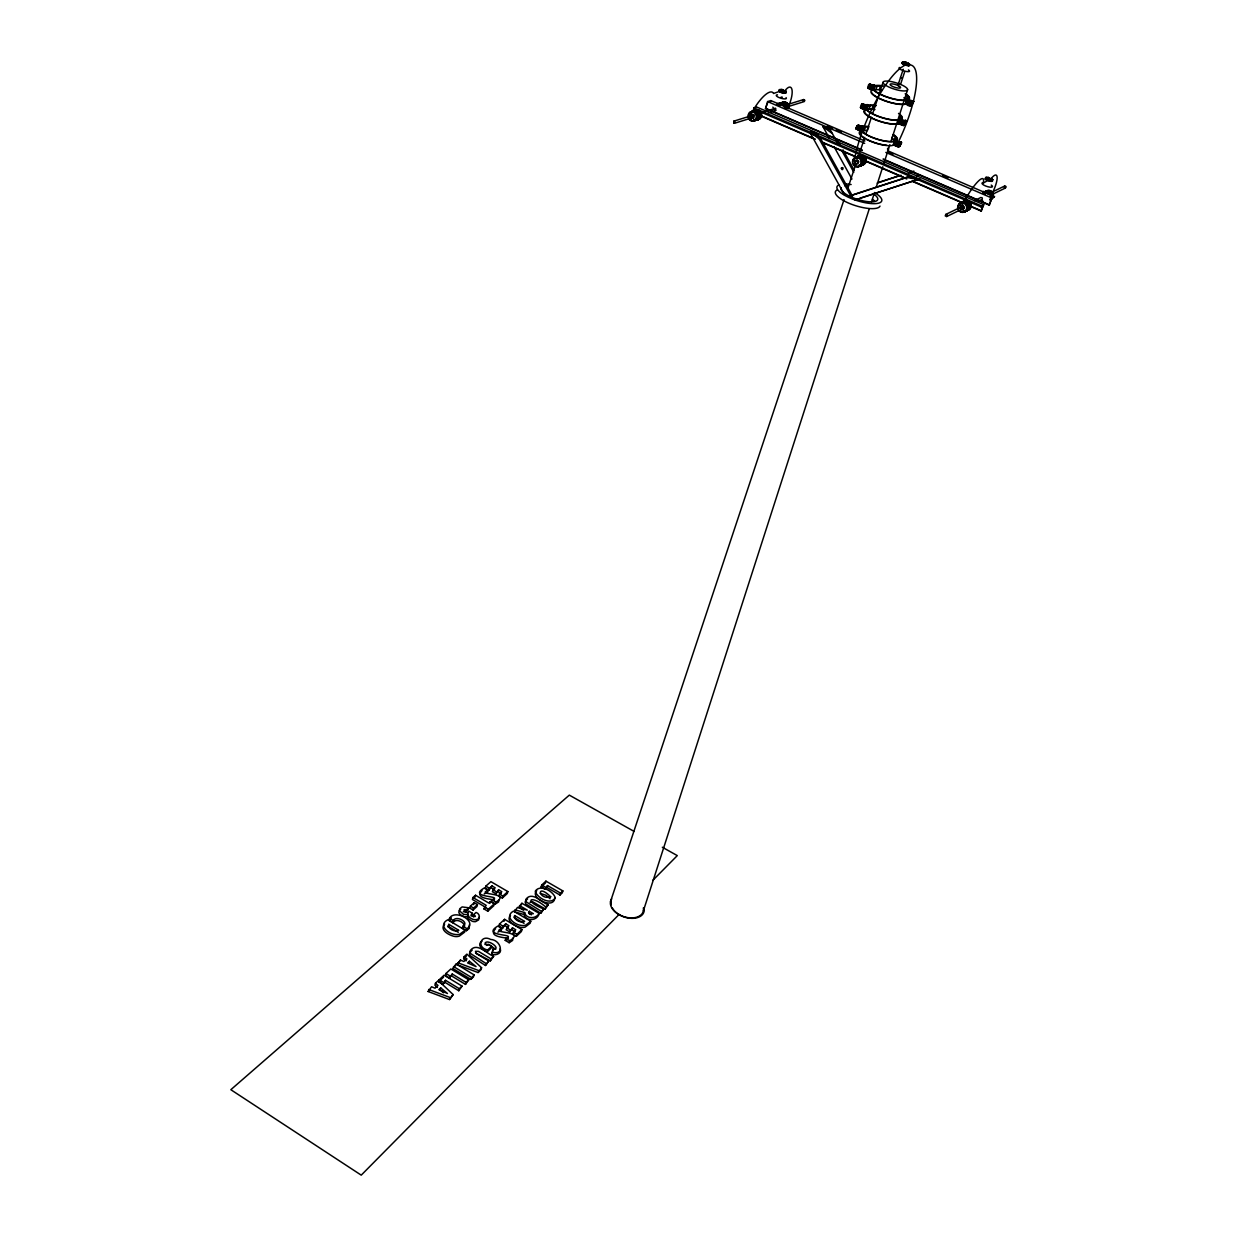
<?xml version="1.0" encoding="UTF-8"?>
<svg xmlns="http://www.w3.org/2000/svg" width="1237" height="1237" viewBox="0 0 1237 1237"><rect width="100%" height="100%" fill="white"/><g stroke="black" fill="none" stroke-linecap="round" stroke-linejoin="round"><path stroke-width="1.5" d="M868.683 87.208L869.503 84.518L868.436 87.162M899.778 142.75C902.299 146.012 892.171 135.946 894.057 145.007L898.928 146.832L901.34 142.286M901.587 142.858L900.892 143.43C897.954 150.636 903.257 139.982 899.964 143.894L900.737 142.564L898.943 141.915M905.144 121.659L906.458 121.257M905.7 122.138C901.247 121.211 906.025 129.854 905.561 120.979M905.067 124.566L905.731 121.597L904.865 122.478L906.474 121.52M913.478 101.279L912.226 102.547L913.772 101.403M779.789 90.44C776.759 92.419 789.283 94.893 784.753 91.646L785.047 90.641C789.871 93.579 776.65 91.569 785.047 90.641A15.138 5.056 -69.5 0 1 791.881 89.25A15.138 5.056 -69.5 0 1 789.005 105.16M781.568 89.512L781.258 90.533L783.083 90.966C784.954 88.631 776.357 89.095 780.593 91.028L780.3 92.048L784.753 91.646M868.513 84.874L867.771 88.198L872.812 90.456L873.863 85.214L874.745 85.554M778.846 104.542L779.928 105.207L778.583 104.496M858.586 128.864L858.061 127.968M862.436 107.433L862.869 106.815M859.7 128.107L858.679 129.112M860.457 128.107L860.38 127.318M860.627 128.107L860.349 127.195M860.565 126.638L861.385 126.591M865.73 105.686L866.766 105.779M867.06 106.181C862.452 104.635 869.58 105.099 866.147 104.929M869.642 87.425L870.678 86.389M867.369 104.929L864.215 105.841M870.384 87.935L869.936 86.915M867.462 105.825L867.384 105.052M867.678 105.856L869.719 105.083A19.05 5.103 17.4 0 1 875.781 105.377M867.817 105.516L876.136 105.686M870.307 88.09L871.343 87.054M871.312 87.471L870.771 86.636M872.688 85.801L874.002 85.106M873.662 85.523L872.905 87.348M873.136 86.08L871.822 85.848M882.816 85.77A19.158 4.948 17.4 0 0 876.739 85.43L874.219 85.492M896.361 144.095L897.629 144.683L896.593 144.265M901.309 123.143L902.345 122.231L901.309 122.138M897.598 144.466L897.737 144.126M899.299 142.827L897.954 142.874L898.696 141.915M898.619 144.466L898.634 143.152M902.809 123.097L902.19 122.107M905.871 120.623C908.113 122.37 901.603 121.149 904.479 121.164L905.7 120.638M899.794 142.626L901.093 142.193M900.103 142.502L901.031 142.765M900.211 143.739L900.691 142.332M904.201 121.891L904.788 120.948M908.314 102.949C909.489 100.955 911.004 104.697 908.87 103.583M900.799 142.92L899.067 142.502M908.592 102.64L908.561 103.429M900.088 143.09L901.557 142.394M911.035 101.821L909.674 101.078L908.901 101.991M912.164 102.315L911.731 101.419M910.958 104.063L912.04 101.295L913.03 101.929M912.21 105.13C909.272 106.568 914.437 101.171 911.715 101.341C915.813 108.871 899.871 106.753 908.731 97.182L905.175 93.78M912.674 102.3L912.674 101.357M913.71 101.604C912.504 103.862 911.855 100.383 911.004 101.836M982.379 198.863L982.023 197.58M860.395 107.372L862.204 104.078M861.493 106.537L861.54 107.356M867.663 87.533L872.039 90.255L871.08 91.09A19.143 4.994 17.4 0 0 882.197 99.841A19.143 4.994 17.4 0 0 903.86 104.449L906.242 104.171M906.056 121.999L904.865 121.999M900.83 143.384L900.227 143.399M428.095 991.502L431.558 986.77L435.053 988.177L437.991 985.456L435.47 983.168L438.3 980.554L453.144 994.579L449.479 999.542L428.095 991.502L430.043 989.708M448.938 920.266C451.273 907.37 478.58 920.498 466.998 928.724L466.457 930.703L462.313 928.245L462.854 926.25C470.802 922.013 452.819 913.401 453.036 922.709L448.938 920.266L449.418 919.385M447.887 926.93L448.83 924.348L458.819 930.317C455.541 932.636 446.681 928.585 448.83 924.348M435.47 983.168L434.914 985.193L437.45 987.482M444.933 982.317L442.753 984.343L438.578 981.807L439.135 979.781L444.083 975.204L462.066 986.136L458.788 990.744L444.933 982.317L445.475 980.292L459.344 988.719L458.788 990.744M440.728 987.899L438.826 989.677L447.469 993.497L440.728 987.899L440.186 989.94L443.542 992.801M442.753 984.343L445.475 980.292M465.499 984.405L468.746 979.828L450.825 968.973L445.938 973.504L445.382 975.514L449.526 978.034L452.247 974.014L466.055 982.379L465.499 984.405L451.691 976.024M463.303 911.731L465.73 911.932L468.715 907.772L462.128 906.922L459.7 908.793L459.391 910.726L463.55 914.329L467.864 914.731L469.457 917.498L472.812 919.307A5.845 3.85 14.7 0 0 476.152 919.648C480.946 919.462 479.894 913.432 476.059 912.442L473.585 914.669L473.4 916.864M449.526 978.034L452.247 974.014M465.73 911.932L468.715 907.772M452.928 968.54L456.19 964.025L474.049 974.818L473.493 976.828L470.818 979.364L452.928 968.54L456.19 964.025M478.719 917.39L478.704 919.864L475.611 921.627A5.845 3.85 14.7 0 1 472.271 921.287L468.081 918.627L467.864 914.731M470.369 906.149L469.828 908.128L473.044 910.03L476.925 906.566L477.467 904.587L474.25 902.685L470.369 906.149L473.585 908.051L477.467 904.587M472.951 897.521L472.426 899.5L485.615 907.278L483.868 908.855L487.795 911.174L493.795 905.731L494.352 903.768L490.44 901.464L488.723 903.01L475.534 895.248L472.951 897.521L486.156 905.314L483.868 908.855M465.158 930.162L459.917 934.09A7.608 5.087 14.2 0 1 454.814 934.383C447.887 933.734 437.821 924.874 447.779 919.802L465.158 930.162L464.617 932.157L459.375 936.084A7.608 5.087 14.2 0 1 454.273 936.378C449.325 935.327 439.027 930.023 444.655 924.085M474.993 897.212L475.534 895.248M457.087 964.69L460.442 960.098L463.86 961.474L466.674 958.861L464.184 956.649L466.89 954.129L481.58 967.721L481.007 969.715L478.039 972.529L457.087 964.69L460.442 960.098M473.709 904.664L474.25 902.685M473.044 910.03L473.585 908.051M466.272 909.953C460.721 907.834 466.751 915.164 468.854 911.174L472.426 913.293L471.034 916.029M449.479 999.542L453.144 994.579M500.212 948.702C502.268 953.526 495.31 955.985 491.723 954.114L493.176 948.856C502.036 949.506 487.888 938.589 485.059 943.073L486.961 945.393L488.167 944.264L491.584 946.305L491.012 948.3L487.115 951.949C483.25 950.588 475.998 944.759 481.982 941.249M466.674 958.861L466.117 960.871L463.628 958.644L464.184 956.649M485.847 886.125L485.306 888.073L488.924 890.207L492.032 885.97L495.125 887.779L492.372 891.691L495.898 893.763L498.635 889.836L501.774 891.661L498.697 895.897L502.315 898.031L507.294 893.516L507.85 891.568L490.903 881.656L485.847 886.125L489.465 888.243L492.032 885.97M498.959 899.701L498.619 901.943L495.248 904.092L491.414 901.835L491.955 899.871C504.387 895.356 466.875 898.155 484.193 888.042L488.151 890.377L487.61 892.325L484.224 893.918M488.924 890.207L489.465 888.243M468.823 963.236L469.38 961.226L476.059 966.607L467.571 962.927L469.38 961.226M487.795 911.174L488.352 909.195L494.352 903.768M489.883 903.443L490.44 901.464M470.818 979.364L474.049 974.818M495.898 893.763L498.635 889.836M495.248 904.092L495.79 902.113C512.334 892.31 474.745 895.294 488.151 890.377M478.039 972.529L481.58 967.721M487.115 951.949L487.687 949.954L491.584 946.305M502.315 898.031L502.871 896.067L507.85 891.568M472.163 950.155L469.983 952.274A5.134 3.479 14.9 0 0 470.431 955.83L485.476 965.494L488.708 960.979L476.369 953.572L475.472 951.284L478.487 951.392L490.95 958.861L493.625 956.34C487.471 954.253 477.157 941.898 470.539 950.263A5.134 3.464 14.9 0 0 470.988 953.835L486.033 963.499M488.708 960.979L485.476 965.494M499.47 924.054L498.898 926.034L502.609 928.214L505.763 923.838L508.917 925.709L506.134 929.76L509.737 931.894L512.535 927.843L515.736 929.745L512.613 934.121L516.324 936.316L521.365 931.554L521.937 929.59L504.572 919.338L499.47 924.054L503.181 926.25L505.763 923.838M491.723 954.114L492.28 952.119C505.315 955.861 500.846 939.826 490.795 939.486C480.513 933.873 476.245 947.913 487.687 949.954M492.604 950.851L493.176 948.856M475.503 952.938L490.378 960.855L490.95 958.861M493.625 956.34L490.378 960.855M512.907 938.094L512.597 940.445L509.165 942.718L505.237 940.383L505.809 938.404C518.427 933.61 480.142 936.749 497.8 926.08L501.851 928.492L501.279 930.456L497.846 932.141M504 921.302L504.572 919.338M502.609 928.214L503.181 926.25M519.494 905.546L527.318 910.123L517.483 907.417L514.314 911.777L524.04 914.514C525.431 921.163 535.636 921.086 538.543 915.303L539.131 913.339L521.937 903.288L518.937 907.494L523.622 910.246M509.737 931.894L512.535 927.843M514.7 915.55C512.845 919.709 521.38 923.591 524.627 921.395L514.7 915.55L514.128 917.514L524.055 923.359M509.165 942.718L509.752 940.738C526.591 930.379 488.228 933.734 501.851 928.492M521.937 903.288L518.937 907.494M981.127 211.048L983.771 204.677L756.812 107.078L753.952 107.959L753.658 108.98L981.034 206.904L982.998 205.914L981.127 211.048L970.519 206.471M516.324 936.316L516.896 934.337L521.937 929.59M524.04 914.514L524.612 912.55L514.886 909.813M529.281 911.282L528.555 912.69L529.482 913.849L533.379 913.679L529.281 911.282L528.709 913.231L531.431 914.839M862.375 150.388L765.517 108.578L767.589 101.573L770.867 100.584L864.926 140.987M765.517 108.578L767.76 102.424M770.574 101.573L770.867 100.584M530.766 921.24L525.833 925.06A7.468 4.902 16.1 0 1 520.901 925.338C514.345 924.642 504 916.354 513.494 911.097L530.766 921.24L530.178 923.204L525.261 927.039A7.468 4.902 16.1 0 1 520.329 927.317C515.52 926.188 505.315 921.287 510.494 915.303M541.141 886.96L541.713 885.027L545.934 881.131L562.866 890.918L562.278 892.851L559.959 895.047L546.924 887.501L545.053 889.233L541.141 886.96L545.362 883.063L545.934 881.131M779.016 90.981L779.341 89.713M779.217 91.306L779.604 89.528M779.666 91.677L779.959 90.657M778.475 103.722A4.824 4.221 79.9 0 0 777.64 104.511L778.073 103.259L777.501 104.635L780.083 105.485L780.655 104.109L779.496 103.491M545.053 889.233L547.496 885.568L560.531 893.114L562.866 890.918M782.155 90.703L782.464 89.698M781.815 92.667L782.279 91.708M778.661 105.253L777.795 103.63M783.083 90.966L783.377 89.961M782.897 92.991L783.191 91.971M546.924 887.501L547.496 885.568M780.083 105.485L780.655 104.109M783.794 93.162L784.103 92.156M784.614 93.254L784.907 92.249M785.387 92.017L785.681 91.012M527.611 898.912L525.617 900.845A4.917 3.185 16.2 0 0 526.142 904.154L540.724 913.246L543.754 908.979C522.153 900.304 531.369 894.336 545.811 907.03L548.254 904.726C542.301 902.979 532.528 891.104 526.189 898.897A4.917 3.185 16.2 0 0 526.715 902.19L541.296 911.282M785.279 93.254L785.588 92.249M785.835 92.373L786.129 91.368M785.758 93.162L786.345 91.693M543.754 908.979L540.724 913.246M530.008 902.314L532.343 901.572L545.223 908.979L545.811 907.03M548.254 904.726L545.223 908.979M985.58 193.761L982.874 192.864L985.58 193.761L986.09 192.292L984.807 191.627M986.09 192.292L983.384 191.395L982.874 192.864M559.959 895.047L560.531 893.114M861.895 107.65L862.483 105.794L864.524 106.382L863.612 108.361L861.895 107.65L863.612 108.361M862.22 107.526L862.807 105.671M856.978 125.757L855.788 128.725L857.504 125.463L862.375 127.504L861.339 128.478A18.261 5.072 17.4 0 0 871.853 137.137A18.261 5.072 17.4 0 0 892.526 141.42L895.201 141.033M868.9 87.982L869.812 85.987L871.544 86.683C872.193 90.688 866.426 86.482 870.941 88.569M857.272 129.019L857.859 127.179L859.885 127.751L858.973 129.715L857.272 129.019L858.973 129.715M857.597 128.88L858.184 127.055M870.616 88.677L871.544 86.683L869.812 85.987M865.034 109.923L866.07 105.841L861.385 104.418M871.822 90.131L873.322 86.265M865.993 109.505L867.338 105.315L865.529 105.47M872.07 90.363L873.353 86.358L872.363 87.085A19.174 4.963 17.4 0 0 883.512 95.821A19.174 4.963 17.4 0 0 905.19 100.444L907.711 100.212M872.348 90.146L873.631 86.157L868.683 84.518L869.967 84.147M860.333 131.23L861.431 127.241L857.411 125.586M866.565 109.676L868.281 105.764M860.844 130.071L861.648 127.365L860.674 128.261A18.957 5.257 17.4 0 0 871.59 137.245A18.957 5.257 17.4 0 0 893.068 141.698L895.232 141.296L899.84 143.198L900.443 141.93L898.82 142.765M861.957 127.241L860.705 131.153L855.803 128.633L860.163 131.153M873.106 89.899L873.971 90.069L875.317 86.08L883.187 86.08M643.379 910.865L869.209 209.022M871.575 201.677L874.528 192.493M876.306 186.973L882.801 166.763M883.991 163.098L889.898 144.714M891.088 141.049L907.633 89.605M861.555 130.241L862.699 126.607L861.292 126.746M867.013 109.706L868.977 109.289L870.245 105.361M861.54 130.906L862.375 131.029L863.627 127.133L868.822 126.669L867.987 129.251M874.033 90.069L875.997 89.682L877.28 85.709M862.375 131.029L864.323 130.581L865.591 126.684M868.977 109.289L872.224 109.289L873.492 105.361M875.997 89.682L879.244 89.713L880.528 85.74M902.098 63.18C901.897 60.845 907.587 61.664 906.257 63.535L903.598 64.51L902.314 62.994M902.113 63.443L902.654 61.943M902.391 63.767L903.118 61.85M902.902 64.138L902.438 62.128M903.427 62.917L903.768 61.85M906.597 62.484L903.598 64.51L909.164 65.685L908.221 63.118L905.206 65.159L908.221 63.118M897.876 85.569L903.242 69.226M905.499 62.159L905.144 63.211L907.03 63.814M905.36 65.205L905.716 64.154L909.504 64.633L908.917 63.504M906.102 63.474L906.443 62.422M906.319 65.484L906.675 64.417M900.536 84.425L904.711 71.715M907.231 65.669L907.587 64.618M908.051 65.777L908.391 64.726M908.7 65.777L909.056 64.726M909.411 63.86L909.071 64.912A64.046 17.89 -67.1 0 1 898.016 142.75L899.732 142.348M909.164 65.685L909.69 64.185M610.537 901.495L844.036 199.652M847.701 188.658L855.617 164.83M859.885 152.012L864.771 137.353M865.977 133.689L871.466 117.19M872.688 113.526L883.048 82.369M898.51 122.138L899.485 119.494L905.376 121.783M907.401 101.171L906.18 99.548L907.494 95.574M863.179 103.893L861.679 104.217L866.611 105.856L864.06 110.789A19.05 5.134 17.4 0 0 875.054 119.664A19.05 5.134 17.4 0 0 896.609 124.179L898.402 123.777C895.093 115.041 910.602 124.148 902.407 120.793M898.433 123.777L903.366 125.447L898.912 123.607L900.227 119.649M905.639 104.078L906.968 100.073M899.144 123.916L901.495 116.835L900.289 115.196L898.99 119.139L900.196 120.778M895.464 136.503L894.165 140.399L891.892 138.544L893.176 134.663L896.655 138.173L895.804 142.162M900.644 120.809L901.495 116.835M910.401 105.856L906.149 103.908L907.479 99.919L904.649 100.166A18.462 4.778 17.4 0 1 883.775 95.713A18.462 4.778 17.4 0 1 873.028 87.301L874.08 86.544M894.521 140.941L893.222 144.853L894.057 145.007M901.108 121.659C899.067 123.855 903.613 125.494 903.149 122.247L901.108 121.659L902.453 121.999M907.881 101.156L908.731 97.182M860.411 131.369L859.421 132.173A18.942 5.288 17.4 0 0 870.307 141.188A18.942 5.288 17.4 0 0 891.769 145.61L893.547 145.177L894.846 141.265M900.783 123.391L901.402 121.52M907.742 103.8L908.669 101.79L910.417 102.501C911.051 106.537 905.252 102.269 909.798 104.387M898.248 146.956L894.289 145.317L896.655 138.173M895.619 144.93L896.531 142.951L898.263 143.678C898.866 147.667 893.176 143.399 897.645 145.502M909.489 104.511L910.417 102.501M897.335 145.657L897.706 143.569M912.102 104.975L913.262 102.13M898.309 146.987L900.196 143.569M985.255 179.009C984.528 176.35 990.621 176.876 989.244 178.87L986.817 180.215L985.255 179.009L986.43 178.298M985.796 178.329L986.167 177.308M985.564 179.396L985.75 177.448M986.09 179.798L985.935 178.36M989.615 177.85L986.817 180.215L992.321 181.298L988.131 178.545L988.502 177.525M989.074 178.824L989.445 177.788M984.204 193.389C987.203 192.926 980.833 193.049 984.528 192.524M988.456 180.88L988.997 179.922L992.816 179.721L991.239 178.53L983.229 183.107A24.013 4.701 -59.5 0 0 976.565 183.014A24.013 4.701 -59.5 0 0 960.963 208.063M989.585 181.205L989.956 180.185M981.034 206.904L983.771 204.677M990.481 181.391L990.852 180.37M990.868 179.551L991.239 178.53A15.122 4.051 -65.4 0 1 997.146 177.293A15.122 4.051 -65.4 0 1 992.198 193.266M991.595 179.968L991.966 178.932M991.285 181.468L991.657 180.432M992.136 180.37L992.507 179.35M991.904 181.437L992.275 180.401M992.321 181.298L992.816 179.721M883.512 159.511L989.167 205.11L991.765 197.982L994.486 196.652L887.996 150.899M989.167 205.11L991.78 198.817L994.486 196.652M857.782 125.757L858.942 125.2L857.983 125.324M459.159 910.772L458.85 912.72L460.365 914.731L464.493 916.756L467.323 916.725M899.222 146.538L900.149 146.043L898.974 146.615M872.796 85.77L872.054 86.033L874.064 85.446M871.575 85.894L873.739 85.353M863.117 107.712L863.859 106.506M864.586 105.856L867.307 104.542L864.369 105.624M863.952 107.433L864.555 106.66M863.302 107.758L864.524 107.109M865.127 107.913L866.905 104.975M863.24 126.638L860.256 126.762L861.942 126.097M862.112 126.236L860.627 126.7M908.345 102.748L910.123 102.918M911.654 101.573L911.592 101.681M912.442 101.094C909.999 101.295 915.365 101.496 912.117 101.047M912.55 102.455L912.937 101.712M905.206 120.468L904.123 121.071M913.354 101.898L912.21 102.439M903.628 122.896L903.675 122.123M905.005 120.979L906.164 120.484M906.257 121.489L904.974 122.216M898.758 144.296L898.804 143.523M900.165 142.023L899.964 144.08M900.273 143.6C901.34 141.42 895 142.317 899.423 141.977M453.036 922.709C455.603 917.931 463.875 921.766 464.679 926.142M861.648 104.31L860.736 107.774L865.343 109.799M862.189 104.403L863.07 103.877M857.581 125.757L858.586 125.138M910.54 105.887L912.071 105.253M903.443 125.478L904.711 124.983M911.267 105.593L908.345 104.248M903.196 125.586L904.046 125.231M775.754 108.485L775.676 110.464L774.578 110L775.274 108.361L764.28 111.732M872.332 85.987L874.296 84.936M870.802 87.827L871.126 86.915M872.518 85.848L874.064 85.291M864.246 104.805L863.163 105.841M866.147 105.222L867.709 105.408M861.091 126.499L858.277 127.318M858.416 127.612L858.014 128.462M858.88 127.04L859.622 126.159M861.308 126.36L860.457 126.762L862.73 125.942M909.736 101.929L910.71 101.96M911.267 101.604L912.117 100.986M911.885 101.357L913.555 101.047M902.778 121.752L903.412 121.767M904.031 121.35L904.726 120.716M905.175 120.515L903.582 121.18L905.855 120.716M903.69 123.762L904.479 121.087L905.438 121.52M896.779 143.09L897.923 142.023M898.634 142.611L901.417 142.054M900.938 141.776L899.144 142.642L898.82 145.146M898.139 144.574L896.655 144.915L897.15 143.523M901.108 143.044L900.134 143.77L901.34 143.09M901.495 143.059L899.948 143.399M904.618 124.983L899.237 123.097M619.041 914.499L361.235 1175.15L230.84 1089.704L569.314 795.128L634.102 831.419M652.827 880.342L677.288 855.602L662.336 847.237M459.344 988.719L462.066 986.136M466.055 982.379L468.746 979.828M539.131 913.339C536.209 919.122 526.019 919.199 524.612 912.55M438.578 981.807L443.526 977.23M463.628 958.644L466.334 956.139M472.426 913.293C467.648 916.184 479.74 918.333 473.585 914.669M467.524 913.849L468.313 913.153M896.361 140.601L897.32 139.781A18.942 5.257 17.4 0 0 893.702 134.694M895.665 140.415L896.67 139.565M901.526 118.18L900.551 119.139L905.654 121.102M869.302 84.394L870.322 84.101M908.762 98.496C904.17 100.8 920.56 103.305 908.607 99.625M908.484 99.47L909.427 98.713A19.158 4.948 17.4 0 0 905.7 93.826M865.776 110.201L864.709 111.005A18.339 4.948 17.4 0 0 875.317 119.556A18.339 4.948 17.4 0 0 896.083 123.901L898.912 123.607M867.044 106.243L865.993 107.047A18.369 4.917 17.4 0 0 876.616 115.582A18.369 4.917 17.4 0 0 897.397 119.943L899.392 119.494M866.317 106.073L865.328 106.83A19.065 5.103 17.4 0 0 876.353 115.69A19.065 5.103 17.4 0 0 897.923 120.221L899.716 119.819M459.932 909.891L460.721 909.319M536.765 890.609C529.312 897.954 552.924 909.272 554.64 898.82M450.021 918.689L451.273 917.823M864.075 107.047L862.823 106.196M862.885 106.351L863.828 105.918M495.589 928.693C487.548 936.734 504.217 937.507 508.422 938.342M858.262 127.72L859.437 128.416M860.844 126.499L863.117 126.452M908.793 102.532L909.736 102.625M909.875 102.083L910.679 102.068M909.813 103.583L908.561 102.841M912.241 102.795L913.463 102.114M904.433 121.01L905.469 120.499M902.391 123.592L901.788 123.391M484.889 944.434L489.187 944.759L495.728 949.32M482.043 890.594C474.127 898.294 490.517 899.052 494.537 899.902M782.31 97.166L781.135 97.074M962.541 206.332L945.779 214.418L945.254 215.918L946.661 216.537L963.422 208.404M946.661 216.537L947.186 215.037L945.779 214.418M1004.738 185.983C1002.48 189.508 1008.789 186.741 1004.738 185.983L991.162 192.524M862.498 104.016L863.333 103.769M753.534 115.056L733.819 121.149L733.974 123.283M734.005 123.283L735.134 122.169L733.819 121.149M775.027 108.408L774.408 109.474L772.847 107.109M803.679 99.548C801.36 102.764 807.344 100.707 803.679 99.548L787.83 104.449M849.371 196.142L906.891 177.479L918.426 179.566L919.694 178.917L855.014 200.023M466.457 930.703L469.225 928.477L469.395 924.766M911.282 175.932L906.891 177.479M978.482 201.09L981.838 199.466M992.012 194.534L1005.557 187.947M974.277 200.672L980.987 197.441M462.313 928.245L463.318 927.75M895.975 144.621L897.614 143.585M897.212 143.276L898.263 143.678M896.531 142.951L897.954 143.817M902.484 123.669L901.062 122.88M904 121.226L903.381 121.613M859.22 126.313L860.751 126.128M908.669 101.79L910.107 102.625M908.097 103.491L909.025 103.893M864.524 106.382L862.483 105.794M860.411 107.294L861.045 108.052M869.905 86.265L872.394 85.106L873.245 85.956M872.394 85.106L872.301 85.817M869.951 84.193L874.482 85.941M783.531 90.007L773.542 93.486A26.719 8.04 -60.8 0 0 750.009 116.185M870.477 86.404L871.281 86.853M871.374 85.956L874.915 85.786M911.081 101.558L912.891 100.785M878.44 182.442L898.603 175.87M877.234 183.061L901.077 175.283M908.406 172.902L913.911 171.108M852.432 194.92L908.097 176.845L911.406 177.432M916.431 176.01L920.019 174.85M859.947 198.198L919.663 178.917M900.969 142.069L899.423 142.224L900.35 142.069M898.047 142.843L900.629 141.868M899.917 143.879L901.17 143.337M734.5 123.267L752.405 117.701M768.517 112.691L775.676 110.464M788.464 106.475L804.297 101.558M505.237 940.383L507 939.857M540.028 893.253L546.213 895.372L550.094 898.727M863.813 130.318L861.617 130.705M863.333 126.344L865.065 126.421A18.942 5.257 17.4 0 1 868.436 126.39M863.581 127.133L858.679 125.308M983.987 191.611L985.27 191.982A4.948 4.654 77.2 0 1 989.507 194.333M873.152 85.291L874.358 85.044M872.363 85.6L873.739 85.307M911.592 101.171L913.231 100.723M910.989 101.419L912.025 101.233L911.947 102.161M863.843 104.959L865.374 104.774M865.359 105.238L866.797 105.532M864.57 105.547L865.946 105.238M864.091 105.733L865.483 105.686M905.407 120.391L904.804 120.654M905.097 122.401L905.577 121.334M858.617 127.627L859.483 127.968L857.859 127.179M864.323 130.581L867.57 130.55M872.224 109.289L874.868 109.614M879.244 89.713L881.904 90.054M778.954 104.248L780.377 104.48M777.779 104.264L780.361 105.114M867.338 105.377L867.972 105.052M866.426 105.16L864.354 105.671L867.755 105.16M861.88 126.174L862.699 126.978M858.493 129.065L858.153 128.602M899.515 142.286L901.108 142.394M867.446 105.64L863.302 103.939M457.644 962.68L478.611 970.519M428.636 989.476L450.036 997.501M907.401 99.888L912.968 102.269L911.916 101.681M906.149 103.908L903.319 104.171A18.447 4.809 17.4 0 1 884.656 100.584A18.447 4.809 17.4 0 1 871.698 92.605M900.551 77.591L901.51 77.977M870.307 84.255L874.296 85.879L873.6 85.508M869.085 88.275L871.698 89.342M860.797 108.145L864.802 109.799M778.011 104.496L778.923 104.867M983.307 192.678L984.296 193.096M827.337 125.988L832.671 128.277M836.212 129.792L841.531 132.081M887.671 151.919L892.99 154.208M942.671 175.561L947.99 177.85M767.589 101.573L864.663 143.322M885.847 152.429L991.765 197.982M753.952 107.959L981.405 205.868M765.997 108.439L861.802 149.785M883.094 158.97L989.554 204.925M762.116 116.201L815.198 139.101M822.28 142.147L855.896 156.651M866.518 161.227L903.675 177.262M912.519 181.081L962.061 202.451M970.906 206.27L981.529 210.847M761.652 116.355L814.75 139.255M821.832 142.317L857.226 157.594M866.086 161.413L906.798 178.978M912.102 181.267L961.659 202.652M829.532 138.544L822.976 126.684L830.305 129.9L838.006 143.708M901.433 119.37L902.19 118.396A19.05 5.103 17.4 0 0 898.51 113.417M467.014 909.195L468.174 909.752M904.634 121.241L905.082 121.288M903.69 121.365L906.288 120.7M905.283 122.092L903.551 120.762M866.24 105.099L867.029 105.841M541.713 885.027L545.641 887.3M491.491 887.919L494.568 889.728M498.094 891.784L501.217 893.624M492.914 889.743L496.439 891.8M499.238 893.949L502.871 896.067M491.955 899.871L495.79 902.113M484.425 906.876L488.352 909.195M505.191 925.817L508.361 927.688M511.963 929.822L515.164 931.708M506.691 927.781L510.309 929.93M513.185 932.141L516.896 934.337M505.809 938.404L509.752 940.738M449.464 918.271L453.577 920.715M462.854 926.25L466.998 928.724M448.304 926.343L458.278 932.311M963.19 205.883L963.484 206.053A1.685 1.577 75.2 0 1 963.221 208.945M857.767 160.331L857.829 160.377A1.67 1.5 77.7 0 0 855.834 161.258M453.484 966.53L471.374 977.354M779.882 103.815L778.661 103.46A4.824 4.221 79.8 0 0 777.022 104.882M753.921 114.747L753.58 114.546A1.654 1.438 78.8 0 0 751.864 116.742M445.938 973.504L450.082 976.008M439.135 979.781L443.294 982.317M822.976 126.684L832.424 133.627M810.946 132.807L819.141 138.853L852.154 198.43M903.86 97.754L906.18 99.548M895.665 140.523L900.814 142.951M911.221 100.877L912.071 101.743M901.417 123.329L902.747 122.525M901.216 123.252L902.5 122.633M898.681 142.178L899.515 143.028M860.349 126.282L861.246 128.354M816.992 135.065L819.141 138.853M837.403 139.796L840.186 144.822M842.969 149.863L854.118 169.995M841.717 150.435L853.808 172.283M834.202 146.971L851.953 179.056M820.44 138.281L852.494 196.142M810.529 133.503L844.685 195.121M644.09 908.345A17.117 10.886 18.8 0 1 637.735 917.545A17.117 10.886 18.8 0 1 621.221 915.782L617.464 913.571A17.117 10.886 18.8 0 1 612.284 907.896M611.202 904.835A17.117 10.886 18.8 0 1 611.248 901.912M854.056 162.078A67.695 19.436 -66.7 0 1 907.123 64.386M886.743 145.301A18.246 5.103 17.4 0 1 866.58 139.209M863.38 137.292A18.246 5.103 17.4 0 1 860.071 132.39M892.418 138.575A18.926 5.288 17.4 0 1 894.784 140.492M868.451 109.026A19.034 5.134 17.4 0 1 874.497 109.304M781.057 103.011A4.654 4.067 80 0 1 787.072 108.516M777.346 104.171A4.824 4.221 79.8 0 1 778.305 103.599M779.372 103.336A4.824 4.221 79.8 0 1 783.856 106.521M780.331 103.011A4.824 4.221 79.9 0 1 786.438 107.944M778.212 104.712A4.824 4.221 79.9 0 1 778.939 103.8M785.99 108.083A4.824 4.221 79.9 0 0 779.867 103.15A4.824 4.221 79.8 0 1 784.598 107.604M780.377 103.661A4.824 4.221 80 0 1 787.737 108.129M781.83 103.429A4.623 4.051 80 0 1 788.618 108.686M781.367 103.568A4.623 4.051 80 0 1 788.495 107.696M780.609 103.15A4.654 4.067 79.9 0 1 786.624 108.655M780.841 103.506A4.809 4.221 80 0 1 788.185 107.975M779.465 103.228A4.824 4.221 79.9 0 1 785.078 107.743M778.104 104.372A4.824 4.221 79.9 0 1 778.923 103.583M779.913 103.073A4.824 4.221 79.9 0 1 785.464 108.856M888.166 148.27A4.67 4.237 79.4 0 1 887.95 151.811M887.749 148.425A4.67 4.237 79.4 0 1 887.532 151.981M887.517 148.641A4.871 4.422 79.4 0 1 887.625 151.146M982.781 201.569A4.948 4.654 77.1 0 1 981.761 200.842M985.58 192.338A4.948 4.654 77.1 0 1 988.595 194.456M985.348 191.58A4.762 4.484 77.4 0 1 991.95 196.142M991.749 197.348A4.762 4.484 77.4 0 1 990.497 199.404M984.791 191.673A4.933 4.639 77.3 0 1 991.285 195.585M991.038 198.106A4.933 4.639 77.3 0 1 990.45 199.219M983.369 192.493A4.933 4.639 77.3 0 1 984.405 191.859M985.58 191.519A4.933 4.639 77.3 0 1 990.914 195.771M990.651 198.291A4.933 4.639 77.3 0 1 990.064 199.404M985.41 191.379A4.933 4.639 77.4 0 1 992.491 195.647M992.352 196.93A4.933 4.639 77.4 0 1 990.265 199.899M986.585 191.039A4.732 4.453 77.5 0 1 993.033 193.188A4.732 4.453 77.5 0 1 990.327 199.605M986.198 191.225A4.732 4.453 77.5 0 1 992.646 193.374A4.732 4.453 77.5 0 1 989.94 199.791M984.977 191.766A4.762 4.484 77.3 0 1 991.564 196.327M990.868 198.662A4.762 4.484 77.3 0 1 990.126 199.59M983.168 201.384A4.948 4.654 77.1 0 1 982.147 200.657M984.745 192.06A4.948 4.654 77.1 0 1 988.981 194.271M986.91 190.699A4.933 4.639 77.5 0 1 990.636 199.714M983.106 192.524A4.948 4.654 77.2 0 1 984.204 192.029M985.796 191.673A4.933 4.639 77.2 0 1 990.574 196.606M750.472 113.216A4.762 4.144 78.8 0 1 755.498 111.376A4.762 4.144 78.8 0 1 758.219 116.804A4.762 4.144 78.8 0 1 754.137 120.515M754.771 110.711A4.933 4.283 78.9 0 1 761.605 113.603A4.933 4.283 78.9 0 1 756.967 119.541M748.926 116.835A4.948 4.299 78.8 0 1 754.122 111.345A4.948 4.299 78.8 0 1 756.549 119.309A4.948 4.299 78.8 0 1 749.297 118.072M751.787 112.072A4.933 4.283 78.8 0 1 757.26 111.376A4.933 4.283 78.8 0 1 759.101 117.438A4.933 4.283 78.8 0 1 754.276 120.236M752.266 111.933A4.933 4.283 78.9 0 1 758.049 111.469A4.933 4.283 78.9 0 1 759.255 118.025A4.933 4.283 78.9 0 1 753.689 119.618M749.514 114.144A4.948 4.299 78.8 0 1 754.957 111.33A4.948 4.299 78.8 0 1 757.74 117.701A4.948 4.299 78.8 0 1 752.282 120.515M751.276 119.896A4.948 4.299 78.8 0 1 749.777 117.917M748.107 117.02A4.747 4.128 78.7 0 1 753.194 111.856A4.747 4.128 78.7 0 1 755.405 119.556A4.747 4.128 78.7 0 1 748.447 118.211M748.586 116.866A4.747 4.128 78.7 0 1 753.673 111.717A4.933 4.283 78.9 0 1 759.24 110.82A4.933 4.283 78.9 0 1 760.832 117.283A4.933 4.283 78.9 0 1 755.39 119.309M753.673 111.717A4.747 4.128 78.7 0 1 755.884 119.401A4.747 4.128 78.7 0 1 748.926 118.056M751.369 116.896A1.654 1.438 78.7 0 1 752.003 114.732A1.654 1.438 78.7 0 1 753.936 115.567M754.029 116.819A1.654 1.438 78.7 0 1 753.627 117.515M752.251 115.335A1.654 1.438 78.8 0 1 752.653 114.654M750.952 113.077A4.762 4.144 78.8 0 1 756.302 111.407A4.762 4.144 78.8 0 1 758.513 117.438A4.762 4.144 78.8 0 1 753.549 120.144M754.539 110.526A4.933 4.283 78.9 0 1 760.801 114.886A4.933 4.283 78.9 0 1 755.158 119.587M752.885 112.119A4.933 4.283 78.9 0 1 753.611 111.191M752.405 112.273A4.933 4.283 78.9 0 1 758.374 111.191A4.933 4.283 78.9 0 1 759.642 118.056A4.933 4.283 78.9 0 1 753.673 119.123M854.844 158.723A4.824 4.345 77.8 0 1 860.148 156.929A4.824 4.345 77.8 0 1 862.9 162.434A4.824 4.345 77.8 0 1 858.54 166.145M858.957 156.048A4.979 4.5 78 0 1 866.07 159.063A4.979 4.5 78 0 1 861.076 165M857.535 158.011A4.979 4.5 78 0 1 858.122 156.913M853.437 159.851A5.01 4.5 77.8 0 1 859.205 157.068A5.01 4.5 77.8 0 1 861.988 163.547A5.01 4.5 77.8 0 1 856.22 166.315M855.154 165.681A5.01 4.5 77.8 0 1 853.638 163.655M858.555 165.804A4.994 4.5 77.9 0 0 863.689 163.037A4.994 4.5 77.9 0 0 861.864 156.883A4.994 4.5 77.9 0 0 856.112 157.532A4.824 4.345 77.8 0 1 863.101 159.573A4.824 4.345 77.8 0 1 858.988 165.959M856.561 157.346A4.994 4.5 77.9 0 1 862.313 156.712A4.994 4.5 77.9 0 1 864.122 162.867A4.994 4.5 77.9 0 1 859.004 165.634M853.886 159.681A4.994 4.5 77.8 0 1 859.282 156.743A4.994 4.5 77.8 0 1 862.622 162.542A4.994 4.5 77.8 0 1 857.813 166.469M853.19 160.006A4.809 4.329 77.7 0 1 859.792 158.089A4.809 4.329 77.7 0 1 860.04 165.681A4.809 4.329 77.7 0 1 853.314 163.671M858.633 161.227A1.67 1.5 77.7 0 1 858.772 162.078M858.524 156.218A4.979 4.5 78 0 1 865.622 159.233A4.979 4.5 78 0 1 860.643 165.17M857.086 158.181A4.979 4.5 78 0 1 857.674 157.084M857.071 157.501A4.994 4.5 77.9 0 1 863.024 156.233A4.994 4.5 77.9 0 1 864.926 162.696A4.994 4.5 77.9 0 1 859.313 165.078M856.638 157.671A4.994 4.5 77.9 0 1 862.591 156.419A4.994 4.5 77.9 0 1 864.493 162.882A4.994 4.5 77.9 0 1 858.865 165.248M865.235 158.599A1.654 1.5 78.1 0 1 865.312 159.867M959.402 205.218A4.886 4.561 75.3 0 1 965.107 202.188A4.886 4.561 75.3 0 1 968.169 208.357A4.886 4.561 75.3 0 1 962.448 211.388M962.927 202.11A5.041 4.716 75.6 0 1 970.767 203.146A5.041 4.716 75.6 0 1 967.087 210.398M958.242 206.548A5.056 4.732 75.3 0 1 963.437 202.188A5.056 4.732 75.3 0 1 967.705 207.847A5.056 4.732 75.3 0 1 962.51 212.192M961.304 211.852A5.056 4.732 75.3 0 1 960.221 211.187M959.974 205.095A5.056 4.716 75.4 0 1 965.664 201.523A5.056 4.716 75.4 0 1 969.205 207.677A5.056 4.716 75.4 0 1 963.515 211.249M960.809 203.688A5.056 4.716 75.4 0 1 966.855 201.631A5.056 4.716 75.4 0 1 969.499 207.909A5.056 4.716 75.4 0 1 963.917 211.048M958.66 206.347A5.056 4.732 75.3 0 1 963.839 201.987A5.056 4.732 75.3 0 1 968.107 207.646A5.056 4.732 75.3 0 1 962.912 211.975M961.706 211.651A5.056 4.732 75.3 0 1 960.623 210.986M958.335 205.45A4.855 4.546 75.2 0 1 964.613 203.131A4.855 4.546 75.2 0 1 966.453 210.074A4.855 4.546 75.2 0 1 959.85 211.171M958.057 207.94A4.855 4.546 75.2 0 1 958.041 206.672M961.087 206.749A1.685 1.577 75.2 0 1 961.551 206.053M964.257 208.218A1.685 1.577 75.3 0 1 963.623 208.744M959.804 205.033A4.871 4.561 75.4 0 1 965.525 201.987A4.871 4.561 75.4 0 1 968.571 208.156A4.871 4.561 75.4 0 1 962.85 211.187M962.51 202.311A5.041 4.716 75.5 0 1 970.365 203.332A5.041 4.716 75.5 0 1 966.685 210.599A5.041 4.716 75.5 0 0 970.117 203.858A5.041 4.716 75.5 0 0 962.788 201.817M961.365 203.873A5.041 4.716 75.5 0 1 961.938 202.744M962.386 202.002A5.041 4.716 75.5 0 1 969.932 204.677A5.041 4.716 75.5 0 1 964.937 210.97M872.41 199.219A19.189 5.907 17.5 0 1 874.775 201.275M880.002 206.115A23.457 7.221 17.5 0 1 851.613 204.306A23.457 7.221 17.5 0 1 837.186 189.941M874.683 192.694A23.488 7.175 17.5 0 1 877.435 203.409A23.488 7.175 17.5 0 1 848.041 197.1A23.488 7.175 17.5 0 1 838.779 184.978M846.031 184.035A23.488 7.175 17.5 0 1 851.133 184.545M874.049 194.286A19.22 5.86 17.5 0 1 863.859 201.028A19.22 5.86 17.5 0 1 841.16 187.73M844.995 185.921A19.22 5.86 17.5 0 1 848.443 185.797M908.406 69.906A5.474 1.345 17.4 0 1 906.304 71.468A5.474 1.345 17.4 0 1 899.083 68.251L899.083 67.88A5.474 1.345 17.4 0 1 900.103 67.494M991.254 185.086A5.505 1.562 18.4 0 1 989.476 187.081A5.505 1.562 18.4 0 1 982.085 183.648L982.023 183.2A5.505 1.562 18.4 0 1 982.951 182.689M786.083 97.63A5.257 1.438 16.6 0 1 782.387 98.604A5.257 1.438 16.6 0 1 776.279 95.574L776.341 95.203A5.257 1.438 16.6 0 1 777.47 94.801M643.364 907.927A17.117 10.886 18.7 0 1 624.7 916.957A17.117 10.886 18.7 0 1 611.697 898.897M550.681 896.779C538.482 900.613 535.667 882.197 550.681 896.779M841.346 168.17C842.258 172.546 844.655 165.603 841.346 168.17M555.305 897.892C550.651 905.469 537.167 898.031 535.25 891.243C539.92 883.775 553.403 891.104 555.305 897.892M898.665 83.668L895.495 82.632A12.834 3.278 17.4 0 0 884.146 84.162A12.834 3.278 17.4 0 0 904.664 90.95A12.834 3.278 17.4 0 0 898.665 83.668M818.306 134.508L810.946 131.323L818.306 134.508M918.457 179.551L910.772 176.195L918.426 179.566M898.526 85.755L897.351 85.214A5.489 1.407 17.4 0 0 890.779 83.93A5.489 1.407 17.4 0 0 892.155 86.219L893.346 86.76A5.489 1.407 17.4 0 0 899.917 88.043A5.489 1.407 17.4 0 0 898.526 85.755M750.813 115.783A1.654 1.438 78.7 0 0 752.483 118.01A1.654 1.438 78.7 0 0 753.256 115.35A1.654 1.438 78.7 0 0 750.813 115.783M750.318 115.938A1.654 1.438 78.7 0 0 751.988 118.164A1.654 1.438 78.7 0 0 752.761 115.505A1.654 1.438 78.7 0 0 750.318 115.938M852.757 160.176A4.809 4.329 77.7 0 0 857.55 166.794A4.809 4.329 77.7 0 0 860.179 159.171A4.809 4.329 77.7 0 0 852.757 160.176M855.401 161.428A1.67 1.5 77.7 0 0 857.102 163.701A1.67 1.5 77.7 0 0 857.968 161.026A1.67 1.5 77.7 0 0 855.401 161.428M854.953 161.614A1.67 1.5 77.7 0 0 856.653 163.872A1.67 1.5 77.7 0 0 857.519 161.197A1.67 1.5 77.7 0 0 854.953 161.614M957.933 205.651A4.871 4.546 75.2 0 0 962.819 212.408A4.871 4.546 75.2 0 0 965.741 204.724A4.871 4.546 75.2 0 0 957.933 205.651M960.67 206.95A1.685 1.577 75.2 0 0 962.417 209.254A1.685 1.577 75.2 0 0 963.376 206.564A1.685 1.577 75.2 0 0 960.67 206.95M960.268 207.151A1.685 1.577 75.2 0 0 962.015 209.455A1.685 1.577 75.2 0 0 962.974 206.765A1.685 1.577 75.2 0 0 960.268 207.151"/></g></svg>
